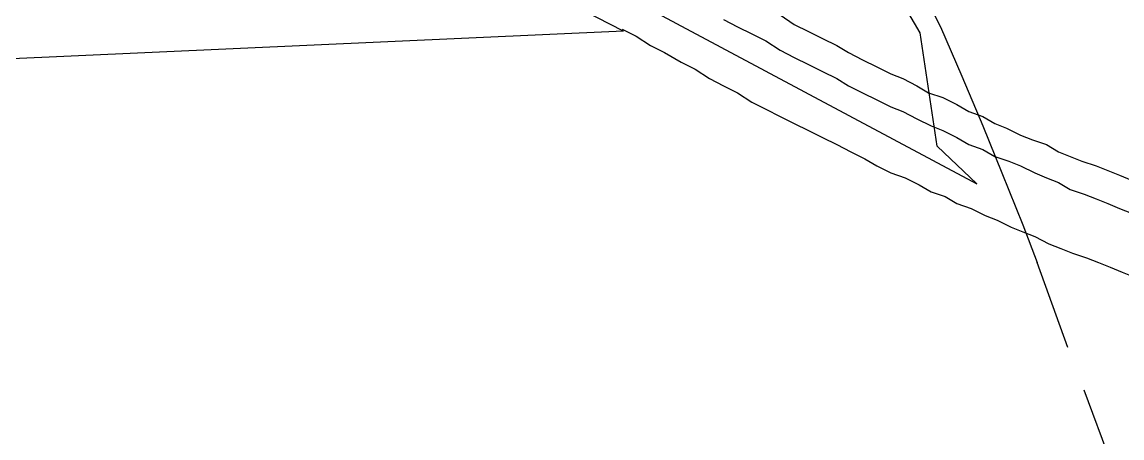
# Model space of a CAD drawing. Header units: feet. Extents: x -84 to 198, y -22 to 181.
# Drawn here: x 133.67 to 139.89, y 145.21 to 147.56 of the extents above; entities that cross this region are included whole.
import ezdxf

# ---------------------------------------------------------------- set-up
doc = ezdxf.new("R2010")
doc.units = ezdxf.units.FT
doc.layers.add('A-AREA-COMUN', color=252, linetype='CONTINUOUS')
doc.layers.add('A-LINEA', color=7, linetype='CONTINUOUS')

msp = doc.modelspace()

# ---------------------------------------------------------------- linework, layer by layer
at = {"layer": 'A-AREA-COMUN'}
msp.add_lwpolyline([(128.288, 152.2133), (134.048, 149.3333), (134.32, 149.3333), (134.48, 149.1022), (139.072, 146.6489), (138.848, 146.8622), (138.752, 147.5022), (137.44, 149.7422), (136.768, 149.7422), (136.192, 150.4889), (135.648, 150.4889), (135.232, 150.7378), (133.888, 150.7733), (131.12, 151.4133)], dxfattribs=at)
at = {"layer": 'A-LINEA'}
for p, q in [((137.0738, 147.512), (129.2813, 151.5474)), ((137.0738, 147.512), (129.2813, 151.5474)), ((137.0738, 147.512), (40.0569, 143.1148)), ((137.0738, 147.512), (40.0569, 143.1148)), ((139.5867, 145.7244), (139.4133, 146.2044)), ((139.8533, 145.0178), (139.68, 145.4844))]:
    msp.add_line(p, q, dxfattribs=at)
for points in [[(138.7333, 147.8044), (138.8667, 147.5378), (138.9867, 147.2578), (139.1067, 146.9778), (139.2133, 146.7111), (139.3333, 146.4178), (139.4133, 146.2044)], [(137.96, 147.6044), (138.04, 147.5511), (138.12, 147.5111), (138.2, 147.4711), (138.28, 147.4311), (138.3467, 147.3911), (138.4267, 147.3511), (138.5067, 147.3111), (138.5867, 147.2711), (138.6533, 147.2444), (138.7333, 147.2044), (138.8, 147.1644), (138.88, 147.1378), (138.96, 147.0978), (139.0267, 147.0578), (139.1067, 147.0311), (139.1733, 146.9911), (139.24, 146.9644), (139.32, 146.9244), (139.3867, 146.8978), (139.4667, 146.8711), (139.5333, 146.8311), (139.6, 146.8044), (139.6667, 146.7778), (139.7467, 146.7511), (139.8133, 146.7244), (139.88, 146.6978), (139.9467, 146.6711)], [(137.96, 147.6044), (138.04, 147.5511), (138.12, 147.5111), (138.2, 147.4711), (138.28, 147.4311), (138.3467, 147.3911), (138.4267, 147.3511), (138.5067, 147.3111), (138.5867, 147.2711), (138.6533, 147.2444), (138.7333, 147.2044), (138.8, 147.1644), (138.88, 147.1378), (138.96, 147.0978), (139.0267, 147.0578), (139.1067, 147.0311), (139.1733, 146.9911), (139.24, 146.9644), (139.32, 146.9244), (139.3867, 146.8978), (139.4667, 146.8711), (139.5333, 146.8311), (139.6, 146.8044), (139.6667, 146.7778), (139.7467, 146.7511), (139.8133, 146.7244), (139.88, 146.6978), (139.9467, 146.6711)], [(137.64, 147.5778), (137.72, 147.5378), (137.8, 147.4978), (137.88, 147.4578), (137.96, 147.4044), (138.04, 147.3644), (138.12, 147.3244), (138.2, 147.2844), (138.28, 147.2444), (138.3467, 147.2044), (138.4267, 147.1644), (138.5067, 147.1244), (138.5867, 147.0844), (138.6533, 147.0578), (138.7333, 147.0178), (138.8133, 146.9778), (138.88, 146.9511), (138.96, 146.9111), (139.0267, 146.8711), (139.1067, 146.8444), (139.1733, 146.8044), (139.2533, 146.7778), (139.32, 146.7511), (139.4, 146.7111), (139.4667, 146.6844), (139.5333, 146.6578), (139.6, 146.6178), (139.68, 146.5911), (139.7467, 146.5644), (139.8133, 146.5378), (139.88, 146.5111), (139.9467, 146.4844)], [(137.64, 147.5778), (137.72, 147.5378), (137.8, 147.4978), (137.88, 147.4578), (137.96, 147.4044), (138.04, 147.3644), (138.12, 147.3244), (138.2, 147.2844), (138.28, 147.2444), (138.3467, 147.2044), (138.4267, 147.1644), (138.5067, 147.1244), (138.5867, 147.0844), (138.6533, 147.0578), (138.7333, 147.0178), (138.8133, 146.9778), (138.88, 146.9511), (138.96, 146.9111), (139.0267, 146.8711), (139.1067, 146.8444), (139.1733, 146.8044), (139.2533, 146.7778), (139.32, 146.7511), (139.4, 146.7111), (139.4667, 146.6844), (139.5333, 146.6578), (139.6, 146.6178), (139.68, 146.5911), (139.7467, 146.5644), (139.8133, 146.5378), (139.88, 146.5111), (139.9467, 146.4844)], [(137.64, 147.5778), (137.72, 147.5378), (137.8, 147.4978), (137.88, 147.4578), (137.96, 147.4044), (138.04, 147.3644), (138.12, 147.3244), (138.2, 147.2844), (138.28, 147.2444), (138.3467, 147.2044), (138.4267, 147.1644), (138.5067, 147.1244), (138.5867, 147.0844), (138.6533, 147.0578), (138.7333, 147.0178), (138.8133, 146.9778), (138.88, 146.9511), (138.96, 146.9111), (139.0267, 146.8711), (139.1067, 146.8444), (139.1733, 146.8044), (139.2533, 146.7778), (139.32, 146.7511), (139.4, 146.7111), (139.4667, 146.6844), (139.5333, 146.6578), (139.6, 146.6178), (139.68, 146.5911), (139.7467, 146.5644), (139.8133, 146.5378), (139.88, 146.5111), (139.9467, 146.4844)], [(137.64, 147.5778), (137.72, 147.5378), (137.8, 147.4978), (137.88, 147.4578), (137.96, 147.4044), (138.04, 147.3644), (138.12, 147.3244), (138.2, 147.2844), (138.28, 147.2444), (138.3467, 147.2044), (138.4267, 147.1644), (138.5067, 147.1244), (138.5867, 147.0844), (138.6533, 147.0578), (138.7333, 147.0178), (138.8133, 146.9778), (138.88, 146.9511), (138.96, 146.9111), (139.0267, 146.8711), (139.1067, 146.8444), (139.1733, 146.8044), (139.2533, 146.7778), (139.32, 146.7511), (139.4, 146.7111), (139.4667, 146.6844), (139.5333, 146.6578), (139.6, 146.6178), (139.68, 146.5911), (139.7467, 146.5644), (139.8133, 146.5378), (139.88, 146.5111), (139.9467, 146.4844)], [(137.0667, 147.5244), (137.1467, 147.4844), (137.2267, 147.4311), (137.3067, 147.3911), (137.4, 147.3378), (137.48, 147.2978), (137.56, 147.2444), (137.64, 147.2044), (137.72, 147.1644), (137.8, 147.1111), (137.88, 147.0711), (137.96, 147.0311), (138.04, 146.9911), (138.12, 146.9511), (138.2, 146.9111), (138.28, 146.8711), (138.36, 146.8311), (138.44, 146.7911), (138.5067, 146.7511), (138.5867, 146.7111), (138.6667, 146.6844), (138.7467, 146.6444), (138.8133, 146.6044), (138.8933, 146.5778), (138.96, 146.5378), (139.04, 146.5111), (139.12, 146.4711), (139.1867, 146.4444), (139.2667, 146.4044), (139.3333, 146.3778), (139.4, 146.3511), (139.48, 146.3111), (139.5467, 146.2844), (139.6133, 146.2578), (139.6933, 146.2311), (139.76, 146.2044), (139.8267, 146.1778), (139.8933, 146.1511), (139.96, 146.1244)], [(137.0667, 147.5244), (137.1467, 147.4844), (137.2267, 147.4311), (137.3067, 147.3911), (137.4, 147.3378), (137.48, 147.2978), (137.56, 147.2444), (137.64, 147.2044), (137.72, 147.1644), (137.8, 147.1111), (137.88, 147.0711), (137.96, 147.0311), (138.04, 146.9911), (138.12, 146.9511), (138.2, 146.9111), (138.28, 146.8711), (138.36, 146.8311), (138.44, 146.7911), (138.5067, 146.7511), (138.5867, 146.7111), (138.6667, 146.6844), (138.7467, 146.6444), (138.8133, 146.6044), (138.8933, 146.5778), (138.96, 146.5378), (139.04, 146.5111), (139.12, 146.4711), (139.1867, 146.4444), (139.2667, 146.4044), (139.3333, 146.3778), (139.4, 146.3511), (139.48, 146.3111), (139.5467, 146.2844), (139.6133, 146.2578), (139.6933, 146.2311), (139.76, 146.2044), (139.8267, 146.1778), (139.8933, 146.1511), (139.96, 146.1244)], [(137.0667, 147.5244), (137.1467, 147.4844), (137.2267, 147.4311), (137.3067, 147.3911), (137.4, 147.3378), (137.48, 147.2978), (137.56, 147.2444), (137.64, 147.2044), (137.72, 147.1644), (137.8, 147.1111), (137.88, 147.0711), (137.96, 147.0311), (138.04, 146.9911), (138.12, 146.9511), (138.2, 146.9111), (138.28, 146.8711), (138.36, 146.8311), (138.44, 146.7911), (138.5067, 146.7511), (138.5867, 146.7111), (138.6667, 146.6844), (138.7467, 146.6444), (138.8133, 146.6044), (138.8933, 146.5778), (138.96, 146.5378), (139.04, 146.5111), (139.12, 146.4711), (139.1867, 146.4444), (139.2667, 146.4044), (139.3333, 146.3778), (139.4, 146.3511), (139.48, 146.3111), (139.5467, 146.2844), (139.6133, 146.2578), (139.6933, 146.2311), (139.76, 146.2044), (139.8267, 146.1778), (139.8933, 146.1511), (139.96, 146.1244)], [(137.0667, 147.5244), (137.1467, 147.4844), (137.2267, 147.4311), (137.3067, 147.3911), (137.4, 147.3378), (137.48, 147.2978), (137.56, 147.2444), (137.64, 147.2044), (137.72, 147.1644), (137.8, 147.1111), (137.88, 147.0711), (137.96, 147.0311), (138.04, 146.9911), (138.12, 146.9511), (138.2, 146.9111), (138.28, 146.8711), (138.36, 146.8311), (138.44, 146.7911), (138.5067, 146.7511), (138.5867, 146.7111), (138.6667, 146.6844), (138.7467, 146.6444), (138.8133, 146.6044), (138.8933, 146.5778), (138.96, 146.5378), (139.04, 146.5111), (139.12, 146.4711), (139.1867, 146.4444), (139.2667, 146.4044), (139.3333, 146.3778), (139.4, 146.3511), (139.48, 146.3111), (139.5467, 146.2844), (139.6133, 146.2578), (139.6933, 146.2311), (139.76, 146.2044), (139.8267, 146.1778), (139.8933, 146.1511), (139.96, 146.1244)]]:
    msp.add_lwpolyline(points, dxfattribs=at)

doc.saveas('drawing.dxf')
